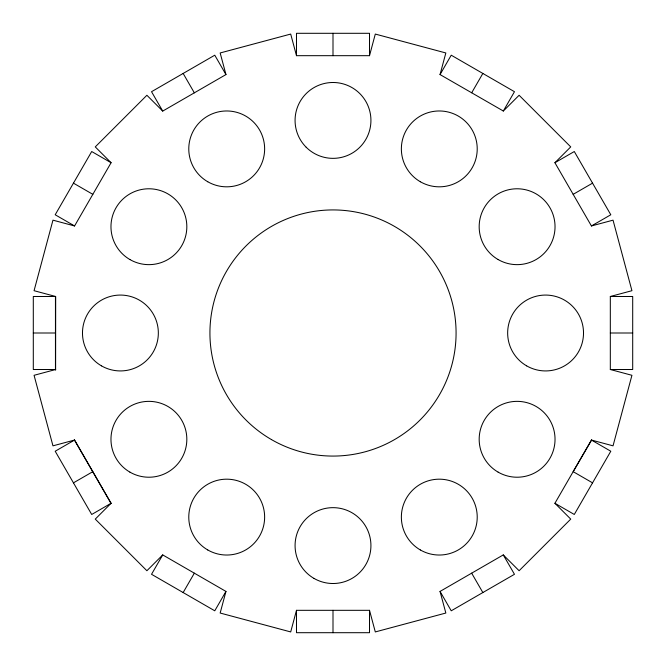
<?xml version="1.0" encoding="UTF-8"?>
<svg xmlns="http://www.w3.org/2000/svg" width="666" height="666" viewBox="0 0 666 666"><rect width="100%" height="100%" fill="white"/><g stroke="black" fill="none" stroke-linecap="round" stroke-linejoin="round"><path stroke-width="1" d="M55.611 370.146L55.678 296.487L34.066 290.701L52.964 220.163L74.575 225.957L111.089 162.72L95.263 146.895L146.895 95.263L162.72 111.089L225.957 74.575L220.163 52.964L290.701 34.066L296.487 55.678L369.513 55.678L375.299 34.066L445.837 52.964L440.043 74.575L503.321 111.006M55.678 369.513L34.066 375.299L52.964 445.837L74.575 440.043L111.089 503.28L95.263 519.105L146.895 570.737L162.72 554.911L225.957 591.425L220.163 613.036L290.701 631.934L296.487 610.322L369.513 610.322L375.299 631.934L445.837 613.036L440.043 591.425L503.28 554.911L519.105 570.737L570.737 519.105L554.911 503.28L591.425 440.043L613.036 445.837L631.934 375.299L610.322 369.513L610.322 296.487L631.934 290.701L613.036 220.163L591.425 225.957L554.911 162.72L570.737 146.895L519.105 95.263L503.28 111.089L514.468 91.708L451.232 55.195L440.043 74.575M162.72 554.911L151.532 574.292L214.768 610.805L225.957 591.425M183.15 592.549L194.339 573.168M471.703 92.757L482.85 73.451M591.566 440.126L573.168 471.661L592.549 482.85M74.575 440.043L55.195 451.232L91.708 514.468L111.089 503.28M554.911 162.72L574.292 151.532L610.805 214.768L591.425 225.957M73.451 482.85L92.741 471.711M573.168 194.339L592.549 183.15M610.322 296.487L632.7 296.487L632.7 369.513L610.322 369.513M33.3 333L55.453 333M610.322 333L632.7 333M111.089 162.72L91.708 151.532L55.195 214.768L74.575 225.957M591.425 440.043L610.805 451.232L574.292 514.468L554.911 503.28M73.451 183.15L92.832 194.339M225.957 74.575L214.768 55.195L151.532 91.708L162.72 111.089M503.28 554.911L514.468 574.292L451.232 610.805L440.043 591.425M183.15 73.451L194.339 92.832M471.661 573.168L482.85 592.549M74.484 440.093L110.997 503.33M369.513 55.678L369.513 33.3L296.487 33.3L296.487 55.678M369.513 610.322L369.513 632.7L296.487 632.7L296.487 610.322M333 33.3L333 55.678M333 610.322L333 632.7M55.453 296.487L33.3 296.487L33.3 369.513L55.453 369.513L55.453 296.487M207.742 549.95A37.929 37.929 0 0 0 264.635 517.099A37.929 37.929 0 0 0 207.742 484.257A37.929 37.929 0 0 0 207.742 549.95M498.135 259.557A37.929 37.929 0 0 0 555.036 226.706A37.929 37.929 0 0 0 498.135 193.864A37.929 37.929 0 0 0 498.135 259.557M420.329 181.743A37.929 37.929 0 0 0 477.222 148.901A37.929 37.929 0 0 0 420.329 116.051A37.929 37.929 0 0 0 420.329 181.743M207.742 181.743A37.929 37.929 0 0 0 264.635 148.901A37.929 37.929 0 0 0 207.742 116.051A37.929 37.929 0 0 0 207.742 181.743M129.928 259.557A37.929 37.929 0 0 0 186.83 226.706A37.929 37.929 0 0 0 129.928 193.864A37.929 37.929 0 0 0 129.928 259.557M271.462 439.585A123.077 123.077 0 0 0 456.077 333A123.077 123.077 0 0 0 271.462 226.415A123.077 123.077 0 0 0 271.462 439.585M306.177 147.236A37.929 37.929 0 0 0 369.638 130.236A37.929 37.929 0 0 0 323.185 83.783A37.929 37.929 0 0 0 306.177 147.236M129.928 472.136A37.929 37.929 0 0 0 186.83 439.294A37.929 37.929 0 0 0 129.928 406.443A37.929 37.929 0 0 0 129.928 472.136M420.329 549.95A37.929 37.929 0 0 0 477.222 517.099A37.929 37.929 0 0 0 420.329 484.257A37.929 37.929 0 0 0 420.329 549.95M314.036 578.429A37.929 37.929 0 0 0 370.929 545.587A37.929 37.929 0 0 0 314.036 512.737A37.929 37.929 0 0 0 314.036 578.429M526.623 365.85A37.929 37.929 0 0 0 583.516 333A37.929 37.929 0 0 0 526.623 300.15A37.929 37.929 0 0 0 526.623 365.85M498.135 472.136A37.929 37.929 0 0 0 555.036 439.294A37.929 37.929 0 0 0 498.135 406.443A37.929 37.929 0 0 0 498.135 472.136M101.448 365.85A37.929 37.929 0 0 0 158.341 333A37.929 37.929 0 0 0 101.448 300.15A37.929 37.929 0 0 0 101.448 365.85"/></g></svg>
